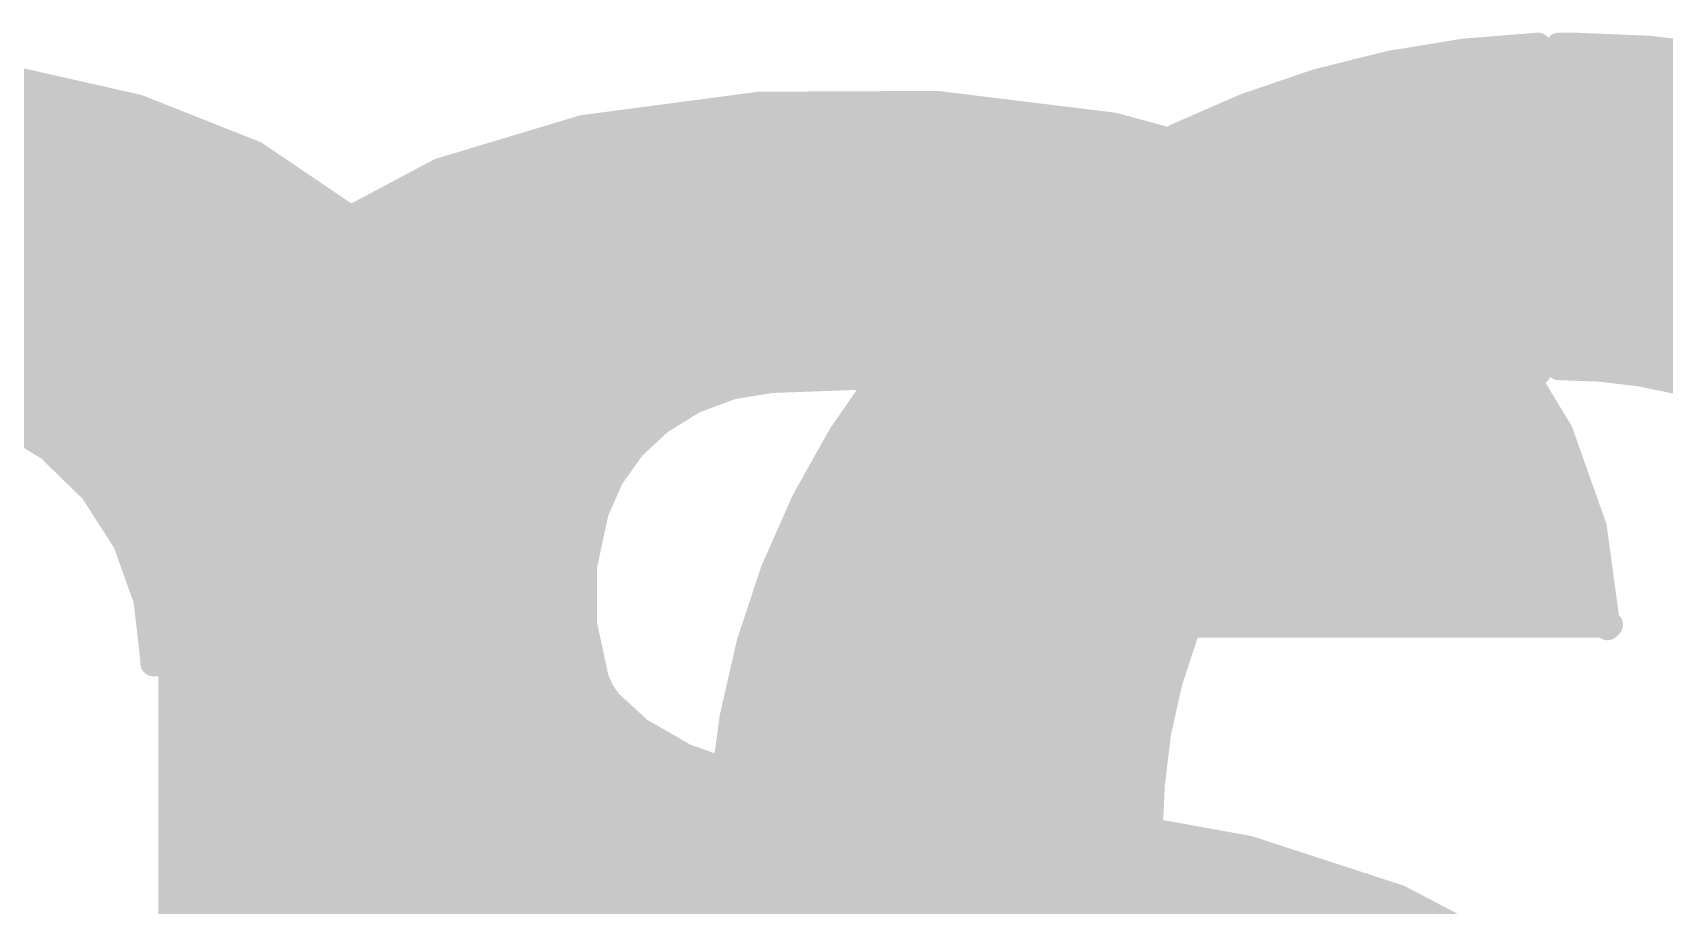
# Model space of a CAD drawing. Extents: x -19.1 to 53.5, y -15.6 to 59.8.
# Drawn here: x 30.955 to 32.566, y 54.216 to 55.077 of the extents above; entities that cross this region are included whole.
import ezdxf

# ---------------------------------------------------------------- set-up
doc = ezdxf.new("R2010")
doc.units = 0
doc.layers.add('21', color=41, linetype='CONTINUOUS')
doc.layers.add('22', color=40, linetype='CONTINUOUS')

msp = doc.modelspace()

# ---------------------------------------------------------------- linework, layer by layer
at = {"layer": '21'}
for points, const_width in [([(32.4409, 55.0647, 0.1246), (32.0192, 54.9402)], 0.0254), ([(32.4104, 55.0633, 1), (32.4104, 55.0507)], 0.0127), ([(32.4178, 55.0629, 1), (32.4132, 55.0511)], 0.0127), ([(32.4112, 55.0507, 1), (32.4096, 55.0633)], 0.0127), ([(32.4155, 55.0507, 1), (32.4155, 55.0633)], 0.0127), ([(32.4472, 55.0647, 1), (32.4346, 55.0647)], 0.0127), ([(32.4411, 55.0584, 1), (32.4407, 55.071)], 0.0127), ([(32.4612, 55.071, 1), (32.4612, 55.0584)], 0.0127), ([(32.4675, 55.0647, 1), (32.4549, 55.0647)], 0.0127), ([(32.7, 55.0367, 0.0624), (32.4764, 55.0647)], 0.0254), ([(32.4764, 55.071, 1), (32.4764, 55.0584)], 0.0127), ([(32.4764, 55.0584, 1), (32.4764, 55.071)], 0.0127), ([(32.2839, 55.0481, 1), (32.2839, 55.0355)], 0.0127), ([(32.4346, 55.052, 1), (32.4219, 55.052)], 0.0127), ([(32.4259, 55.0461, 1), (32.4305, 55.0579)], 0.0127), ([(32.4282, 55.0355, 1), (32.4282, 55.0481)], 0.0127), ([(32.4762, 55.0481, 1), (32.4762, 55.0355)], 0.0127), ([(32.4827, 55.0544, 1), (32.4701, 55.0546)], 0.0127), ([(32.4772, 55.0608, 1), (32.4756, 55.0482)], 0.0127), ([(32.2623, 55.0456, 1), (32.2639, 55.033)], 0.0127), ([(32.2659, 55.0336, 1), (32.2603, 55.045)], 0.0127), ([(31.0029, 55.0101, 1), (31.0029, 55.0228)], 0.0127), ([(32.217, 55.0228, 1), (32.217, 55.0101)], 0.0127), ([(32.4282, 55.0101, 1), (32.4282, 55.0228)], 0.0127), ([(32.4758, 55.0228, 1), (32.4758, 55.0101)], 0.0127), ([(31.0614, 55.0096, 1), (31.0568, 54.9978)], 0.0127), ([(31.0577, 54.9975, 1), (31.0605, 55.0099)], 0.0127), ([(31.0912, 54.9847, 1), (31.0912, 54.9973)], 0.0127), ([(32.1658, 54.9973, 1), (32.1658, 54.9847)], 0.0127), ([(32.4282, 54.9847, 1), (32.4282, 54.9973)], 0.0127), ([(32.4753, 54.9973, 1), (32.4753, 54.9847)], 0.0127), ([(31.1554, 54.9593, 1), (31.1554, 54.9719)], 0.0127), ([(32.1146, 54.9719, 1), (32.1146, 54.9593)], 0.0127), ([(32.4282, 54.9593, 1), (32.4282, 54.9719)], 0.0127), ([(32.4749, 54.9719, 1), (32.4749, 54.9593)], 0.0127), ([(31.1783, 54.9632, 1), (31.1712, 54.9527)], 0.0127), ([(31.1724, 54.952, 1), (31.1771, 54.9638)], 0.0127), ([(31.201, 54.9339, 1), (31.201, 54.9466)], 0.0127), ([(32.0192, 54.9402, 0.2183), (31.6459, 54.4017)], 0.0254), ([(32.016, 54.9457, 1), (32.0224, 54.9347)], 0.0127), ([(32.0224, 54.9347, 1), (32.016, 54.9457)], 0.0127), ([(32.0635, 54.9466, 1), (32.0635, 54.9339)], 0.0127), ([(32.4282, 54.9339, 1), (32.4282, 54.9466)], 0.0127), ([(32.4745, 54.9466, 1), (32.4745, 54.9339)], 0.0127), ([(31.2386, 54.9085, 1), (31.2386, 54.9211)], 0.0127), ([(32.0123, 54.9211, 1), (32.0123, 54.9085)], 0.0127), ([(32.4282, 54.9085, 1), (32.4282, 54.9211)], 0.0127), ([(32.474, 54.9211, 1), (32.474, 54.9085)], 0.0127), ([(31.2824, 54.8926, 1), (31.2732, 54.8839)], 0.0127), ([(31.2743, 54.883, 1), (31.2814, 54.8935)], 0.0127), ([(31.2761, 54.8831, 1), (31.2761, 54.8957)], 0.0127), ([(31.9612, 54.8957, 1), (31.9612, 54.8831)], 0.0127), ([(32.4282, 54.8831, 1), (32.4282, 54.8957)], 0.0127), ([(32.4736, 54.8957, 1), (32.4736, 54.8831)], 0.0127), ([(31.3008, 54.8577, 1), (31.3008, 54.8704)], 0.0127), ([(31.9193, 54.8704, 1), (31.9193, 54.8577)], 0.0127), ([(31.9225, 54.8773, 1), (31.9281, 54.8659)], 0.0127), ([(31.9303, 54.8677, 1), (31.9203, 54.8755)], 0.0127), ([(32.4282, 54.8577, 1), (32.4282, 54.8704)], 0.0127), ([(32.4732, 54.8704, 1), (32.4732, 54.8577)], 0.0127), ([(31.3249, 54.8323, 1), (31.3249, 54.8449)], 0.0127), ([(31.8994, 54.8449, 1), (31.8994, 54.8323)], 0.0127), ([(32.4282, 54.8323, 1), (32.4282, 54.8449)], 0.0127), ([(32.4728, 54.8449, 1), (32.4728, 54.8323)], 0.0127), ([(31.3489, 54.8069, 1), (31.3489, 54.8195)], 0.0127), ([(31.8794, 54.8195, 1), (31.8794, 54.8069)], 0.0127), ([(32.4282, 54.8069, 1), (32.4282, 54.8195)], 0.0127), ([(32.4723, 54.8195, 1), (32.4723, 54.8069)], 0.0127), ([(31.3688, 54.8012, 1), (31.3579, 54.7947)], 0.0127), ([(31.3588, 54.7936, 1), (31.368, 54.8023)], 0.0127), ([(31.3695, 54.7815, 1), (31.3695, 54.7942)], 0.0127), ([(31.8595, 54.7942, 1), (31.8595, 54.7815)], 0.0127), ([(32.4282, 54.7815, 1), (32.4282, 54.7942)], 0.0127), ([(32.4719, 54.7942, 1), (32.4719, 54.7815)], 0.0127), ([(31.3847, 54.7561, 1), (31.3847, 54.7687)], 0.0127), ([(31.8396, 54.7687, 1), (31.8396, 54.7561)], 0.0127), ([(32.4219, 54.7599, 1), (32.4346, 54.7599)], 0.0127), ([(32.4291, 54.7536, 1), (32.4273, 54.7662)], 0.0127), ([(32.4282, 54.7561, 1), (32.4282, 54.7687)], 0.0127), ([(32.4651, 54.7574, 1), (32.4777, 54.7572)], 0.0127), ([(32.4715, 54.7687, 1), (32.4715, 54.7561)], 0.0127), ([(32.4714, 54.7636, 1), (32.4714, 54.751)], 0.0127), ([(32.482, 54.7636, 1), (32.481, 54.751)], 0.0127), ([(32.4815, 54.751, 1), (32.4815, 54.7636)], 0.0127), ([(31.4, 54.7307, 1), (31.4, 54.7433)], 0.0127), ([(31.8196, 54.7433, 1), (31.8196, 54.7307)], 0.0127), ([(32.418, 54.7421, 0.2316), (32.1691, 54.6202)], 0.0254), ([(32.3027, 54.7307, 1), (32.3027, 54.7433)], 0.0127), ([(32.3155, 54.7509, 1), (32.3173, 54.7383)], 0.0127), ([(32.3195, 54.739, 1), (32.3133, 54.7502)], 0.0127), ([(32.418, 54.7484, 1), (32.418, 54.7358)], 0.0127), ([(32.418, 54.7358, 1), (32.418, 54.7484)], 0.0127), ([(32.4346, 54.7421, 1), (32.4472, 54.7421)], 0.0127), ([(32.4409, 54.7358, 1), (32.4409, 54.7484)], 0.0127), ([(32.6187, 54.7218, 0.0828), (32.4612, 54.7472)], 0.0254), ([(32.4612, 54.7535, 1), (32.4612, 54.7409)], 0.0127), ([(32.4549, 54.7472, 1), (32.4675, 54.7472)], 0.0127), ([(31.4152, 54.7053, 1), (31.4152, 54.718)], 0.0127), ([(31.7997, 54.718, 1), (31.7997, 54.7053)], 0.0127), ([(32.2567, 54.7053, 1), (32.2567, 54.718)], 0.0127), ([(31.4334, 54.6935, 1), (31.4214, 54.6891)], 0.0127), ([(31.422, 54.688, 1), (31.4328, 54.6946)], 0.0127), ([(31.4293, 54.6799, 1), (31.4293, 54.6925)], 0.0127), ([(31.7797, 54.6925, 1), (31.7797, 54.6799)], 0.0127), ([(32.2108, 54.6799, 1), (32.2108, 54.6925)], 0.0127), ([(32.1939, 54.6842, 1), (32.2001, 54.673)], 0.0127), ([(32.2021, 54.6749, 1), (32.1919, 54.6823)], 0.0127), ([(30.9756, 54.6722, 1), (30.9668, 54.6631)], 0.0127), ([(30.9679, 54.6622, 1), (30.9745, 54.6731)], 0.0127), ([(30.9782, 54.6671, 1), (30.9782, 54.6545)], 0.0127), ([(31.4386, 54.6545, 1), (31.4386, 54.6671)], 0.0127), ([(31.7598, 54.6671, 1), (31.7598, 54.6545)], 0.0127), ([(32.1841, 54.6545, 1), (32.1841, 54.6671)], 0.0127), ([(31.0044, 54.6418, 1), (31.0044, 54.6291)], 0.0127), ([(31.0199, 54.6289, 1), (31.0092, 54.6221)], 0.0127), ([(31.0101, 54.621, 1), (31.019, 54.6301)], 0.0127), ([(31.448, 54.6291, 1), (31.448, 54.6418)], 0.0127), ([(31.7399, 54.6418, 1), (31.7399, 54.6291)], 0.0127), ([(32.1656, 54.6291, 1), (32.1656, 54.6418)], 0.0127), ([(31.0245, 54.6163, 1), (31.0245, 54.6037)], 0.0127), ([(31.4573, 54.6037, 1), (31.4573, 54.6163)], 0.0127), ([(31.7199, 54.6163, 1), (31.7199, 54.6037)], 0.0127), ([(32.1691, 54.6202, 0.1478), (32.0599, 54.3357)], 0.0254), ([(32.1472, 54.6037, 1), (32.1472, 54.6163)], 0.0127), ([(32.1641, 54.6241, 1), (32.1741, 54.6163)], 0.0127), ([(32.1741, 54.6163, 1), (32.1641, 54.6241)], 0.0127), ([(31.7069, 54.6037, 1), (31.7169, 54.5959)], 0.0127), ([(31.7181, 54.5984, 1), (31.7057, 54.6012)], 0.0127), ([(31.0408, 54.5909, 1), (31.0408, 54.5783)], 0.0127), ([(31.0532, 54.5768, 1), (31.0412, 54.5725)], 0.0127), ([(31.4761, 54.5771, 1), (31.4636, 54.5746)], 0.0127), ([(31.4666, 54.5783, 1), (31.4666, 54.5909)], 0.0127), ([(31.7084, 54.5909, 1), (31.7084, 54.5783)], 0.0127), ([(32.1287, 54.5783, 1), (32.1287, 54.5909)], 0.0127), ([(31.0419, 54.5712, 1), (31.0526, 54.5781)], 0.0127), ([(31.0527, 54.5656, 1), (31.0527, 54.5529)], 0.0127), ([(31.4639, 54.5736, 1), (31.4758, 54.578)], 0.0127), ([(31.4731, 54.5529, 1), (31.4731, 54.5656)], 0.0127), ([(31.7026, 54.5656, 1), (31.7026, 54.5529)], 0.0127), ([(32.1107, 54.5705, 1), (32.1209, 54.5631)], 0.0127), ([(32.1216, 54.5642, 1), (32.11, 54.5694)], 0.0127), ([(32.1124, 54.5529, 1), (32.1124, 54.5656)], 0.0127), ([(31.0618, 54.5401, 1), (31.0618, 54.5275)], 0.0127), ([(31.4781, 54.5275, 1), (31.4781, 54.5401)], 0.0127), ([(31.6968, 54.5401, 1), (31.6968, 54.5275)], 0.0127), ([(32.1011, 54.5275, 1), (32.1011, 54.5401)], 0.0127), ([(31.0738, 54.5184, 1), (31.0612, 54.517)], 0.0127), ([(31.0615, 54.5155, 1), (31.0735, 54.5198)], 0.0127), ([(31.0686, 54.5147, 1), (31.0686, 54.5021)], 0.0127), ([(31.4831, 54.5021, 1), (31.4831, 54.5147)], 0.0127), ([(31.691, 54.5147, 1), (31.691, 54.5021)], 0.0127), ([(32.0898, 54.5021, 1), (32.0898, 54.5147)], 0.0127), ([(31.0715, 54.4894, 1), (31.0715, 54.4767)], 0.0127), ([(31.488, 54.4767, 1), (31.488, 54.4894)], 0.0127), ([(31.6852, 54.4894, 1), (31.6852, 54.4767)], 0.0127), ([(32.0785, 54.4767, 1), (32.0785, 54.4894)], 0.0127), ([(32.0693, 54.478, 1), (32.0809, 54.4728)], 0.0127), ([(32.0813, 54.4742, 1), (32.0689, 54.4766)], 0.0127), ([(31.0808, 54.4576, 1), (31.068, 54.4576)], 0.0127), ([(31.0744, 54.4639, 1), (31.0744, 54.4513)], 0.0127), ([(31.0744, 54.4614, 1), (31.0744, 54.4488)], 0.0127), ([(31.0681, 54.4569, 1), (31.0807, 54.4583)], 0.0127), ([(31.068, 54.4551, 1), (31.0808, 54.4551)], 0.0127), ([(31.4873, 54.4539, 1), (31.4997, 54.4563)], 0.0127), ([(31.493, 54.4513, 1), (31.493, 54.4639)], 0.0127), ([(31.4935, 54.4488, 1), (31.4935, 54.4614)], 0.0127), ([(31.6794, 54.4639, 1), (31.6794, 54.4513)], 0.0127), ([(32.0718, 54.4513, 1), (32.0718, 54.4639)], 0.0127), ([(31.6736, 54.4385, 1), (31.6736, 54.4259)], 0.0127), ([(32.0671, 54.4259, 1), (32.0671, 54.4385)], 0.0127), ([(31.6459, 54.4017, 0.0851), (31.6433, 54.0182)], 0.0254), ([(31.6396, 54.4028, 1), (31.6522, 54.4006)], 0.0127), ([(31.6522, 54.4006, 1), (31.6396, 54.4028)], 0.0127), ([(31.6678, 54.4132, 1), (31.6678, 54.4005)], 0.0127), ([(32.0623, 54.4005, 1), (32.0623, 54.4132)], 0.0127), ([(31.662, 54.3877, 1), (31.662, 54.3751)], 0.0127), ([(32.0576, 54.3751, 1), (32.0576, 54.3877)], 0.0127), ([(31.6562, 54.3623, 1), (31.6562, 54.3497)], 0.0127), ([(32.0529, 54.3497, 1), (32.0529, 54.3623)], 0.0127), ([(32.0599, 54.3357, 0.0416), (32.0624, 54.0893)], 0.0254), ([(32.0662, 54.3352, 1), (32.0536, 54.3362)], 0.0127), ([(31.6504, 54.337, 1), (31.6504, 54.3243)], 0.0127), ([(32.041, 54.3267, 1), (32.0534, 54.3243)], 0.0127), ([(32.0535, 54.3253, 1), (32.0409, 54.3257)], 0.0127), ([(32.0481, 54.3243, 1), (32.0481, 54.337)], 0.0127), ([(32.0536, 54.3362, 1), (32.0662, 54.3352)], 0.0127), ([(31.6445, 54.3115, 1), (31.6445, 54.2989)], 0.0127), ([(32.0466, 54.2989, 1), (32.0466, 54.3115)], 0.0127), ([(31.6387, 54.2861, 1), (31.6387, 54.2735)], 0.0127), ([(32.046, 54.2735, 1), (32.046, 54.2861)], 0.0127), ([(31.6329, 54.2608, 1), (31.6329, 54.2481)], 0.0127), ([(32.0453, 54.2481, 1), (32.0453, 54.2608)], 0.0127), ([(31.6369, 54.2452, 1), (31.6243, 54.2432)], 0.0127), ([(31.6244, 54.2456, 1), (31.6368, 54.2428)], 0.0127), ([(31.633, 54.2353, 1), (31.633, 54.2227)], 0.0127), ([(32.0446, 54.2227, 1), (32.0446, 54.2353)], 0.0127)]:
    msp.add_lwpolyline(points, format="xyb", dxfattribs=dict(at, const_width=const_width))
at = {"layer": '21', "const_width": 0.0254}
for points in [[(32.2631, 55.0393), (32.4104, 55.057)], [(32.4104, 55.057), (32.4155, 55.057)], [(32.4155, 55.057), (32.4282, 55.052)], [(32.4409, 55.0647), (32.4409, 54.7421)], [(32.4612, 54.7472), (32.4612, 55.0647)], [(32.4612, 55.0647), (32.4764, 55.0647)], [(32.2839, 55.0418), (32.4282, 55.0418)], [(32.4282, 55.052), (32.4282, 54.7599)], [(32.4714, 54.7573), (32.4764, 55.0545)], [(32.4762, 55.0418), (32.5768, 55.0418)], [(32.4764, 55.0545), (32.6771, 55.0291)], [(30.918, 55.0356), (31.0591, 55.0037)], [(31.9253, 54.8716), (32.2631, 55.0393)], [(30.4641, 55.0164), (31.0029, 55.0164)], [(32.217, 55.0164), (32.4282, 55.0164)], [(32.4758, 55.0164), (32.714, 55.0164)], [(31.0591, 55.0037), (31.1748, 54.9579)], [(30.4063, 54.991), (31.0912, 54.991)], [(32.1658, 54.991), (32.4282, 54.991)], [(32.4753, 54.991), (32.7879, 54.991)], [(30.3485, 54.9656), (31.1554, 54.9656)], [(32.1146, 54.9656), (32.4282, 54.9656)], [(32.4749, 54.9656), (32.8507, 54.9656)], [(31.1748, 54.9579), (31.2778, 54.8882)], [(30.3053, 54.9402), (31.201, 54.9402)], [(32.0635, 54.9402), (32.4282, 54.9402)], [(32.4745, 54.9402), (32.8874, 54.9402)], [(30.2687, 54.9148), (31.2386, 54.9148)], [(32.0123, 54.9148), (32.4282, 54.9148)], [(32.474, 54.9148), (32.9241, 54.9148)], [(30.232, 54.8894), (31.2761, 54.8894)], [(31.2778, 54.8882), (31.3634, 54.798)], [(31.9612, 54.8894), (32.4282, 54.8894)], [(32.4736, 54.8894), (32.9608, 54.8894)], [(30.1987, 54.864), (31.3008, 54.864)], [(31.7119, 54.5998), (31.9253, 54.8716)], [(31.9193, 54.864), (32.4282, 54.864)], [(32.4732, 54.864), (32.9975, 54.864)], [(30.174, 54.8386), (31.3249, 54.8386)], [(31.8994, 54.8386), (32.4282, 54.8386)], [(32.4728, 54.8386), (33.0342, 54.8386)], [(30.1492, 54.8132), (31.3489, 54.8132)], [(31.8794, 54.8132), (32.4282, 54.8132)], [(32.4723, 54.8132), (33.0575, 54.8132)], [(30.1244, 54.7878), (31.3695, 54.7878)], [(31.3634, 54.798), (31.4274, 54.6913)], [(31.8595, 54.7878), (32.4282, 54.7878)], [(32.4719, 54.7878), (33.0793, 54.7878)], [(30.0996, 54.7624), (31.3847, 54.7624)], [(31.8396, 54.7624), (32.4282, 54.7624)], [(32.4282, 54.7599), (32.3164, 54.7446)], [(32.4815, 54.7573), (32.4714, 54.7573)], [(32.4715, 54.7624), (33.1012, 54.7624)], [(32.6034, 54.7472), (32.4815, 54.7573)], [(30.083, 54.737), (31.4, 54.737)], [(31.8196, 54.737), (32.3027, 54.737)], [(32.3164, 54.7446), (32.197, 54.6786)], [(32.4409, 54.7421), (32.418, 54.7421)], [(30.8809, 54.7116), (31.4152, 54.7116)], [(31.7997, 54.7116), (32.2567, 54.7116)], [(30.9712, 54.6677), (30.9194, 54.6989)], [(30.9405, 54.6862), (31.4293, 54.6862)], [(31.4274, 54.6913), (31.4699, 54.5758)], [(31.7797, 54.6862), (32.2108, 54.6862)], [(32.197, 54.6786), (32.1158, 54.5668)], [(31.0145, 54.6255), (30.9712, 54.6677)], [(30.9782, 54.6608), (31.4386, 54.6608)], [(31.7598, 54.6608), (32.1841, 54.6608)], [(31.0044, 54.6354), (31.448, 54.6354)], [(31.0472, 54.5746), (31.0145, 54.6255)], [(31.7399, 54.6354), (32.1656, 54.6354)], [(31.0245, 54.61), (31.4573, 54.61)], [(31.7199, 54.61), (32.1472, 54.61)], [(31.6306, 54.2442), (31.7119, 54.5998)], [(31.0408, 54.5846), (31.4666, 54.5846)], [(31.0675, 54.5177), (31.0472, 54.5746)], [(31.4699, 54.5758), (31.4935, 54.4551)], [(31.7084, 54.5846), (32.1287, 54.5846)], [(31.0527, 54.5592), (31.4731, 54.5592)], [(31.7026, 54.5592), (32.1124, 54.5592)], [(32.1158, 54.5668), (32.0751, 54.4754)], [(31.0618, 54.5338), (31.4781, 54.5338)], [(31.6968, 54.5338), (32.1011, 54.5338)], [(31.0744, 54.4576), (31.0675, 54.5177)], [(31.0686, 54.5084), (31.4831, 54.5084)], [(31.691, 54.5084), (32.0898, 54.5084)], [(31.0715, 54.483), (31.488, 54.483)], [(31.6852, 54.483), (32.0785, 54.483)], [(32.0751, 54.4754), (32.0472, 54.3255)], [(31.0744, 54.4551), (31.0744, 54.4576)], [(31.0744, 54.4576), (31.493, 54.4576)], [(31.4935, 54.4551), (31.0744, 54.4551)], [(31.6794, 54.4576), (32.0718, 54.4576)], [(31.6736, 54.4322), (32.0671, 54.4322)], [(31.6678, 54.4068), (32.0623, 54.4068)], [(31.662, 54.3814), (32.0576, 54.3814)], [(31.6562, 54.356), (32.0529, 54.356)], [(31.6504, 54.3306), (32.0481, 54.3306)], [(32.0472, 54.3255), (32.0421, 54.1376)], [(31.6445, 54.3052), (32.0466, 54.3052)], [(31.6387, 54.2798), (32.046, 54.2798)], [(31.6329, 54.2544), (32.0453, 54.2544)], [(31.6916, 53.8556), (31.6306, 54.2442)], [(31.633, 54.229), (32.0446, 54.229)], [(31.637, 54.2036), (32.0439, 54.2036)]]:
    msp.add_lwpolyline(points, dxfattribs=at)
at = {"layer": '22', "const_width": 0.0254}
for points in [[(31.4985, 54.9834), (31.6724, 55.0064)], [(31.6724, 55.0064), (31.8477, 55.0072)], [(31.8477, 55.0072), (32.0218, 54.9859)], [(31.3571, 54.9409), (31.4985, 54.9834)], [(31.556, 54.991), (31.9802, 54.991)], [(32.0218, 54.9859), (32.1447, 54.9525)], [(31.4393, 54.9656), (32.0964, 54.9656)], [(32.1447, 54.9525), (32.2605, 54.8996)], [(31.2268, 54.8716), (31.3571, 54.9409)], [(31.3558, 54.9402), (32.1716, 54.9402)], [(31.308, 54.9148), (32.2272, 54.9148)], [(32.2605, 54.8996), (32.3423, 54.8421)], [(31.2603, 54.8894), (32.275, 54.8894)], [(31.1706, 54.8233), (31.2268, 54.8716)], [(31.218, 54.864), (32.3112, 54.864)], [(31.1884, 54.8386), (32.3456, 54.8386)], [(32.3423, 54.8421), (32.4106, 54.7692)], [(31.1279, 54.7628), (31.1706, 54.8233)], [(31.1635, 54.8132), (32.3694, 54.8132)], [(31.1456, 54.7878), (32.3931, 54.7878)], [(32.4106, 54.7692), (32.4626, 54.6838)], [(31.1012, 54.6937), (31.1279, 54.7628)], [(31.1277, 54.7624), (32.4147, 54.7624)], [(31.1179, 54.737), (31.7526, 54.737)], [(31.684, 54.7345), (31.6452, 54.7281)], [(31.8211, 54.7395), (31.684, 54.7345)], [(31.8819, 54.734), (31.8211, 54.7395)], [(31.8485, 54.737), (32.4302, 54.737)], [(31.6452, 54.7281), (31.6083, 54.7144)], [(31.9405, 54.7167), (31.8819, 54.734)], [(31.1081, 54.7116), (31.6038, 54.7116)], [(31.6083, 54.7144), (31.5747, 54.6938)], [(31.9894, 54.6898), (31.9405, 54.7167)], [(31.9498, 54.7116), (32.4456, 54.7116)], [(31.0921, 54.6202), (31.1012, 54.6937)], [(31.1003, 54.6862), (31.5665, 54.6862)], [(31.5747, 54.6938), (31.5476, 54.6687)], [(32.0306, 54.6522), (31.9894, 54.6898)], [(31.9934, 54.6862), (32.4611, 54.6862)], [(32.4626, 54.6838), (32.496, 54.5896)], [(31.0971, 54.6608), (31.542, 54.6608)], [(31.5476, 54.6687), (31.5262, 54.6387)], [(32.0212, 54.6608), (32.4707, 54.6608)], [(31.5262, 54.6387), (31.5112, 54.6049)], [(32.0618, 54.6059), (32.0306, 54.6522)], [(31.094, 54.6354), (31.5247, 54.6354)], [(32.0419, 54.6354), (32.4797, 54.6354)], [(31.0921, 54.1376), (31.0921, 54.6202)], [(31.0921, 54.61), (31.5135, 54.61)], [(32.059, 54.61), (32.4888, 54.61)], [(32.0812, 54.5536), (32.0618, 54.6059)], [(31.5112, 54.6049), (31.4995, 54.5503)], [(32.496, 54.5896), (32.5095, 54.4906)], [(31.0921, 54.5846), (31.5069, 54.5846)], [(32.0697, 54.5846), (32.4967, 54.5846)], [(31.0921, 54.5592), (31.5014, 54.5592)], [(32.0791, 54.5592), (32.5001, 54.5592)], [(31.4995, 54.5503), (31.4995, 54.4944)], [(32.0878, 54.4982), (32.0812, 54.5536)], [(31.0921, 54.5338), (31.4995, 54.5338)], [(32.0836, 54.5338), (32.5036, 54.5338)], [(31.0921, 54.5084), (31.4995, 54.5084)], [(31.4995, 54.4944), (31.5112, 54.4398)], [(32.0866, 54.5084), (32.5071, 54.5084)], [(32.0878, 54.4932), (32.0878, 54.4982)], [(32.512, 54.4932), (32.0878, 54.4932)], [(32.5095, 54.4906), (32.512, 54.4932)], [(31.0921, 54.483), (31.502, 54.483)], [(31.0921, 54.4576), (31.5074, 54.4576)], [(31.0921, 54.4322), (31.5145, 54.4322)], [(31.5112, 54.4398), (31.5165, 54.4278)], [(31.5165, 54.4278), (31.5239, 54.417)], [(31.5239, 54.417), (31.5544, 54.389)], [(31.0921, 54.4068), (31.535, 54.4068)], [(31.0921, 54.3814), (31.5676, 54.3814)], [(31.5544, 54.389), (31.5994, 54.3631)], [(31.0921, 54.356), (31.6194, 54.356)], [(31.5994, 54.3631), (31.6484, 54.3458)], [(31.6484, 54.3458), (31.7805, 54.323)], [(31.0921, 54.3306), (31.7365, 54.3306)], [(31.7805, 54.323), (32.0015, 54.3001)], [(31.0921, 54.3052), (31.9523, 54.3052)], [(32.0015, 54.3001), (32.1552, 54.2723)], [(31.0921, 54.2798), (32.1137, 54.2798)], [(32.1552, 54.2723), (32.3037, 54.2239)], [(31.0921, 54.2544), (32.2101, 54.2544)], [(31.0921, 54.229), (32.288, 54.229)], [(32.3037, 54.2239), (32.3734, 54.1873)], [(31.0921, 54.2036), (32.3423, 54.2036)]]:
    msp.add_lwpolyline(points, dxfattribs=at)
at = {"layer": '22', "const_width": 0.0127}
for points in [[(31.6723, 55.0127, 1), (31.6724, 55)], [(31.6732, 55.0001, 1), (31.6715, 55.0127)], [(31.8485, 55.0135, 1), (31.847, 55.0009)], [(31.8478, 55.0009, 1), (31.8477, 55.0136)], [(31.4977, 54.9897, 1), (31.4993, 54.9771)], [(31.5003, 54.9773, 1), (31.4967, 54.9895)], [(31.556, 54.9973, 1), (31.556, 54.9847)], [(31.9802, 54.9847, 1), (31.9802, 54.9973)], [(32.0235, 54.992, 1), (32.0201, 54.9798)], [(32.021, 54.9796, 1), (32.0226, 54.9922)], [(31.4393, 54.9719, 1), (31.4393, 54.9593)], [(32.0964, 54.9593, 1), (32.0964, 54.9719)], [(32.1473, 54.9583, 1), (32.142, 54.9467)], [(32.143, 54.9464, 1), (32.1463, 54.9586)], [(31.3558, 54.9466, 1), (31.3558, 54.9339)], [(31.3553, 54.947, 1), (31.359, 54.9348)], [(31.3601, 54.9353, 1), (31.3541, 54.9465)], [(32.1716, 54.9339, 1), (32.1716, 54.9466)], [(31.308, 54.9211, 1), (31.308, 54.9085)], [(32.2272, 54.9085, 1), (32.2272, 54.9211)], [(32.2642, 54.9048, 1), (32.2568, 54.8944)], [(32.2579, 54.8938, 1), (32.2631, 54.9054)], [(31.2603, 54.8957, 1), (31.2603, 54.8831)], [(32.275, 54.8831, 1), (32.275, 54.8957)], [(31.218, 54.8704, 1), (31.218, 54.8577)], [(31.2238, 54.8772, 1), (31.2298, 54.866)], [(31.2309, 54.8668, 1), (31.2227, 54.8764)], [(32.3112, 54.8577, 1), (32.3112, 54.8704)], [(31.1884, 54.8449, 1), (31.1884, 54.8323)], [(32.3469, 54.8465, 1), (32.3376, 54.8378)], [(32.3386, 54.8369, 1), (32.3459, 54.8473)], [(32.3456, 54.8323, 1), (32.3456, 54.8449)], [(31.1665, 54.8281, 1), (31.1748, 54.8185)], [(31.1758, 54.8196, 1), (31.1654, 54.827)], [(31.1635, 54.8195, 1), (31.1635, 54.8069)], [(32.3694, 54.8069, 1), (32.3694, 54.8195)], [(31.1456, 54.7942, 1), (31.1456, 54.7815)], [(32.3931, 54.7815, 1), (32.3931, 54.7942)], [(32.416, 54.7725, 1), (32.4052, 54.7659)], [(32.406, 54.7648, 1), (32.4152, 54.7735)], [(31.1277, 54.7687, 1), (31.1277, 54.7561)], [(31.1227, 54.7665, 1), (31.1331, 54.7591)], [(31.1338, 54.7605, 1), (31.122, 54.7651)], [(32.4147, 54.7561, 1), (32.4147, 54.7687)], [(31.1179, 54.7433, 1), (31.1179, 54.7307)], [(31.6838, 54.7408, 1), (31.6842, 54.7282)], [(31.685, 54.7282, 1), (31.683, 54.7408)], [(31.7526, 54.7307, 1), (31.7526, 54.7433)], [(31.8217, 54.7458, 1), (31.8205, 54.7332)], [(31.8213, 54.7332, 1), (31.8209, 54.7458)], [(31.8485, 54.7433, 1), (31.8485, 54.7307)], [(32.4302, 54.7307, 1), (32.4302, 54.7433)], [(31.6441, 54.7344, 1), (31.6462, 54.7218)], [(31.6474, 54.7221, 1), (31.6429, 54.734)], [(31.8837, 54.74, 1), (31.8801, 54.7279)], [(31.8813, 54.7276, 1), (31.8825, 54.7403)], [(31.1081, 54.718, 1), (31.1081, 54.7053)], [(31.6061, 54.7203, 1), (31.6105, 54.7084)], [(31.6038, 54.7053, 1), (31.6038, 54.718)], [(31.6116, 54.7089, 1), (31.605, 54.7198)], [(31.9436, 54.7223, 1), (31.9374, 54.7111)], [(31.9387, 54.7106, 1), (31.9423, 54.7228)], [(31.9498, 54.718, 1), (31.9498, 54.7053)], [(32.4456, 54.7053, 1), (32.4456, 54.718)], [(31.1003, 54.6925, 1), (31.1003, 54.6799)], [(31.1075, 54.6929, 1), (31.0949, 54.6945)], [(31.0953, 54.696, 1), (31.1071, 54.6914)], [(31.5665, 54.6799, 1), (31.5665, 54.6925)], [(31.5714, 54.6992, 1), (31.578, 54.6884)], [(31.579, 54.6891, 1), (31.5704, 54.6985)], [(31.9937, 54.6945, 1), (31.9851, 54.6851)], [(31.9863, 54.6843, 1), (31.9925, 54.6954)], [(31.9934, 54.6925, 1), (31.9934, 54.6799)], [(32.4611, 54.6799, 1), (32.4611, 54.6925)], [(32.4685, 54.6859, 1), (32.4566, 54.6817)], [(32.4571, 54.6805, 1), (32.468, 54.6871)], [(31.0971, 54.6671, 1), (31.0971, 54.6545)], [(31.5433, 54.6734, 1), (31.5519, 54.664)], [(31.542, 54.6545, 1), (31.542, 54.6671)], [(31.5528, 54.665, 1), (31.5425, 54.6724)], [(32.0212, 54.6671, 1), (32.0212, 54.6545)], [(32.4707, 54.6545, 1), (32.4707, 54.6671)], [(31.532, 54.6361, 1), (31.5204, 54.6412)], [(32.0359, 54.6557, 1), (32.0253, 54.6486)], [(32.0263, 54.6475, 1), (32.0349, 54.6569)], [(31.094, 54.6418, 1), (31.094, 54.6291)], [(31.521, 54.6423, 1), (31.5313, 54.635)], [(31.5247, 54.6291, 1), (31.5247, 54.6418)], [(32.0419, 54.6418, 1), (32.0419, 54.6291)], [(32.4797, 54.6291, 1), (32.4797, 54.6418)], [(31.0985, 54.6202, 1), (31.0858, 54.6202)], [(31.0858, 54.621, 1), (31.0984, 54.6194)], [(31.0921, 54.6163, 1), (31.0921, 54.6037)], [(31.5135, 54.6037, 1), (31.5135, 54.6163)], [(32.059, 54.6163, 1), (32.059, 54.6037)], [(32.0677, 54.6081, 1), (32.0558, 54.6037)], [(32.4888, 54.6037, 1), (32.4888, 54.6163)], [(31.5054, 54.6075, 1), (31.517, 54.6023)], [(31.5174, 54.6036, 1), (31.505, 54.6062)], [(32.0565, 54.6024, 1), (32.0671, 54.6095)], [(32.5023, 54.5905, 1), (32.4897, 54.5888)], [(31.0921, 54.5909, 1), (31.0921, 54.5783)], [(31.5069, 54.5783, 1), (31.5069, 54.5909)], [(32.0697, 54.5909, 1), (32.0697, 54.5783)], [(32.49, 54.5875, 1), (32.502, 54.5918)], [(32.4967, 54.5783, 1), (32.4967, 54.5909)], [(31.0921, 54.5656, 1), (31.0921, 54.5529)], [(31.5014, 54.5529, 1), (31.5014, 54.5656)], [(32.0791, 54.5656, 1), (32.0791, 54.5529)], [(32.5001, 54.5529, 1), (32.5001, 54.5656)], [(31.4933, 54.5516, 1), (31.5057, 54.549)], [(31.5059, 54.5503, 1), (31.4932, 54.5503)], [(32.0875, 54.5544, 1), (32.0749, 54.5529)], [(32.0753, 54.5514, 1), (32.0872, 54.5558)], [(31.0921, 54.5401, 1), (31.0921, 54.5275)], [(31.4995, 54.5275, 1), (31.4995, 54.5401)], [(32.0836, 54.5401, 1), (32.0836, 54.5275)], [(32.5036, 54.5275, 1), (32.5036, 54.5401)], [(31.0921, 54.5147, 1), (31.0921, 54.5021)], [(31.5057, 54.4957, 1), (31.4933, 54.4931)], [(31.4995, 54.5021, 1), (31.4995, 54.5147)], [(32.0866, 54.5147, 1), (32.0866, 54.5021)], [(32.0941, 54.4982, 1), (32.0815, 54.4982)], [(32.0878, 54.4995, 1), (32.0878, 54.4869)], [(32.5071, 54.5021, 1), (32.5071, 54.5147)], [(32.5166, 54.4888, 1), (32.5074, 54.4976)], [(32.512, 54.4869, 1), (32.512, 54.4995)], [(31.0921, 54.4894, 1), (31.0921, 54.4767)], [(31.4932, 54.4944, 1), (31.5059, 54.4944)], [(31.502, 54.4767, 1), (31.502, 54.4894)], [(32.0815, 54.4975, 1), (32.0941, 54.4989)], [(32.0815, 54.4932, 1), (32.0941, 54.4932)], [(32.5049, 54.495, 1), (32.5141, 54.4862)], [(32.5032, 54.4897, 1), (32.5158, 54.4915)], [(31.0921, 54.4639, 1), (31.0921, 54.4513)], [(31.5074, 54.4513, 1), (31.5074, 54.4639)], [(31.0921, 54.4385, 1), (31.0921, 54.4259)], [(31.517, 54.4423, 1), (31.5054, 54.4373)], [(31.505, 54.4385, 1), (31.5174, 54.4411)], [(31.5145, 54.4259, 1), (31.5145, 54.4385)], [(31.5217, 54.4314, 1), (31.5112, 54.4242)], [(31.5106, 54.4252, 1), (31.5223, 54.4303)], [(31.5282, 54.4217, 1), (31.5196, 54.4123)], [(31.5187, 54.4134, 1), (31.5291, 54.4206)], [(31.0921, 54.4132, 1), (31.0921, 54.4005)], [(31.535, 54.4005, 1), (31.535, 54.4132)], [(31.0921, 54.3877, 1), (31.0921, 54.3751)], [(31.5576, 54.3945, 1), (31.5512, 54.3835)], [(31.5501, 54.3843, 1), (31.5587, 54.3937)], [(31.5676, 54.3751, 1), (31.5676, 54.3877)], [(31.0921, 54.3623, 1), (31.0921, 54.3497)], [(31.6015, 54.369, 1), (31.5973, 54.3571)], [(31.5962, 54.3575, 1), (31.6026, 54.3686)], [(31.6194, 54.3497, 1), (31.6194, 54.3623)], [(31.6495, 54.3521, 1), (31.6473, 54.3395)], [(31.6463, 54.3398, 1), (31.6505, 54.3518)], [(31.0921, 54.337, 1), (31.0921, 54.3243)], [(31.7365, 54.3243, 1), (31.7365, 54.337)], [(31.7812, 54.3293, 1), (31.7798, 54.3167)], [(31.7794, 54.3167, 1), (31.7816, 54.3293)], [(31.0921, 54.3115, 1), (31.0921, 54.2989)], [(31.9523, 54.2989, 1), (31.9523, 54.3115)], [(32.0026, 54.3063, 1), (32.0004, 54.2939)], [(32.0008, 54.2938, 1), (32.0022, 54.3064)], [(31.0921, 54.2861, 1), (31.0921, 54.2735)], [(32.1137, 54.2735, 1), (32.1137, 54.2861)], [(32.1572, 54.2783, 1), (32.1532, 54.2663)], [(32.1541, 54.2661, 1), (32.1563, 54.2786)], [(31.0921, 54.2608, 1), (31.0921, 54.2481)], [(32.2101, 54.2481, 1), (32.2101, 54.2608)], [(31.0921, 54.2353, 1), (31.0921, 54.2227)], [(32.288, 54.2227, 1), (32.288, 54.2353)], [(32.3067, 54.2295, 1), (32.3007, 54.2183)], [(32.3017, 54.2179, 1), (32.3057, 54.2299)]]:
    msp.add_lwpolyline(points, format="xyb", dxfattribs=at)

doc.saveas('drawing.dxf')
